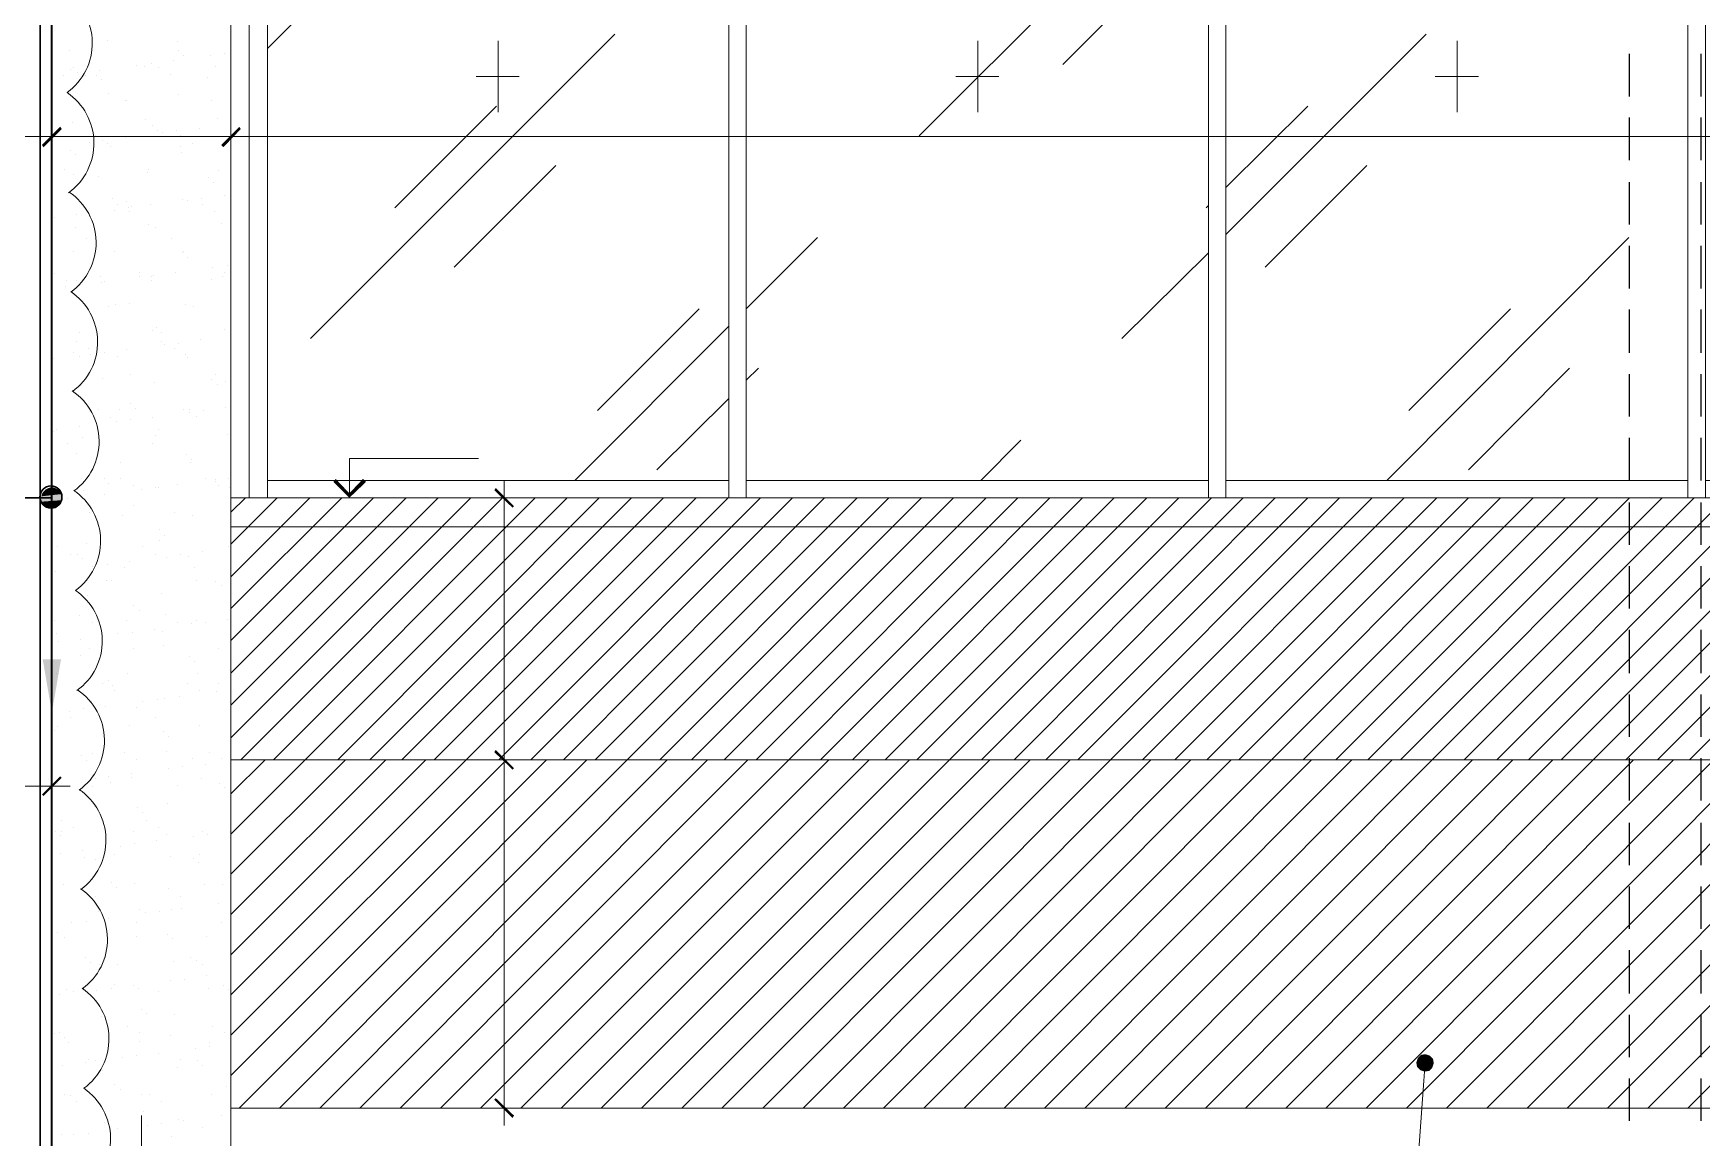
# Model space of a CAD drawing. Header units: millimetres. Extents: x -356862 to 418287, y 0 to 839748.
# Drawn here: x 389851 to 394611, y 784292 to 787442 of the extents above; entities that cross this region are included whole.
import ezdxf

# ---------------------------------------------------------------- set-up
doc = ezdxf.new("R2010")
doc.units = ezdxf.units.MM
doc.layers.add('PDF _Геометрия', color=7, linetype='Continuous', true_color=0xbababa)
doc.layers.add('PDF _Сплошная заливка', color=7, linetype='Continuous', true_color=0xf50000)

msp = doc.modelspace()

# ---------------------------------------------------------------- linework, layer by layer
at = {"layer": 'PDF _Геометрия', "color": 150, "lineweight": 30, "true_color": 0x0080ff}
msp.add_lwpolyline([(386630.6371, 786117.1975), (389904.0391, 786117.1975), (389904.0391, 790085.548), (389904.0391, 782125.0326), (389494.8639, 782127.1975), (389494.8639, 782280.9089), (389033.7299, 782280.9089), (389033.7299, 782434.6202), (388574.7608, 782434.6202), (388574.7608, 782588.3315), (388113.6268, 782588.3315), (388113.6268, 782739.8779), (387654.6577, 782739.8779), (387654.6577, 782893.5893), (387193.5237, 782893.5893), (387193.5237, 783047.3006), (386732.3897, 783047.3006), (386732.3897, 783201.012), (386630.6371, 783201.012), (386630.6371, 785370.2903), (386630.6371, 790085.548), (389904.0391, 790085.548)], dxfattribs=at)
at = {"layer": 'PDF _Геометрия', "color": 254, "lineweight": 5, "true_color": 0xdcdcdc}
for points in [[(389869.4, 782125.0326), (389869.4, 790085.548)], [(389904.0391, 782125.0326), (389904.0391, 790085.548)], [(392378.5752, 787149.8779), (393203.4206, 787974.7233)], [(390518.8845, 787398.847), (390763.5237, 787643.4862)], [(392787.7505, 787353.3831), (393077.8536, 787643.4862)], [(390642.2866, 786571.8367), (391510.4309, 787439.981)], [(393253.2144, 786868.4346), (393824.7608, 787439.981)], [(391177.0288, 787420.4965), (391177.0288, 787216.9913)], [(392545.2763, 787420.4965), (392545.2763, 787216.9913)], [(393913.5237, 787420.4965), (393913.5237, 787216.9913)], [(391114.2453, 787318.7439), (391237.6474, 787318.7439)], [(392482.4928, 787318.7439), (392605.8948, 787318.7439)], [(393850.7402, 787318.7439), (393974.1422, 787318.7439)], [(390882.5959, 786944.2078), (391172.6989, 787234.3109)], [(393253.2144, 787002.6614), (393487.0288, 787234.3109)], [(391051.4618, 786775.3419), (391341.5649, 787065.445)], [(393365.7917, 786775.3419), (393655.8948, 787065.445)], [(393196.9257, 786944.2078), (393203.4206, 786950.7027)], [(391884.967, 786656.2697), (392088.4721, 786859.7748)], [(393712.1835, 786166.9913), (394402.802, 786859.7748)], [(392956.6165, 786571.8367), (393203.4206, 786816.4759)], [(391460.6371, 786366.1666), (391750.7402, 786656.2697)], [(393774.967, 786366.1666), (394065.0701, 786656.2697)], [(391395.6886, 786166.9913), (391835.1732, 786606.4759)], [(391884.967, 786452.7645), (391919.6062, 786487.4037)], [(393945.9979, 786197.3006), (394233.9361, 786487.4037)], [(391629.5031, 786197.3006), (391835.1732, 786400.8058)], [(392553.9361, 786166.9913), (392668.6783, 786281.7336)]]:
    msp.add_lwpolyline(points, dxfattribs=at)
for points in [[(389871.5649, 790085.548), (389871.5649, 782125.0326)], [(389901.8742, 790085.548), (389901.8742, 782125.0326)]]:
    msp.add_lwpolyline(points, close=True, dxfattribs=at)
at = {"layer": 'PDF _Геометрия', "color": 252, "lineweight": 5, "true_color": 0x989898}
for points in [[(390518.8845, 790009.7748), (390518.8845, 789589.7748), (390518.8845, 788494.3109), (390518.8845, 786117.1975), (390518.8845, 786166.9913), (391835.1732, 786166.9913), (391835.1732, 786117.1975), (390518.8845, 786117.1975), (390466.9257, 786117.1975), (390466.9257, 788494.3109), (390466.9257, 789589.7748), (390466.9257, 790009.7748)], [(391884.967, 790009.7748), (391884.967, 789589.7748), (391884.967, 788494.3109), (391884.967, 786117.1975), (391884.967, 786166.9913), (393203.4206, 786166.9913), (393203.4206, 786117.1975), (391884.967, 786117.1975), (391835.1732, 786117.1975), (391835.1732, 788494.3109), (391835.1732, 789589.7748), (391835.1732, 790009.7748)]]:
    msp.add_lwpolyline(points, dxfattribs=at)
for points in [[(393253.2144, 789589.7748), (393253.2144, 788494.3109), (393253.2144, 786117.1975), (393203.4206, 786117.1975), (393203.4206, 788494.3109), (393203.4206, 789589.7748), (393203.4206, 790033.5893), (393253.2144, 790033.5893)], [(394621.4618, 789589.7748), (394621.4618, 788494.3109), (394621.4618, 786117.1975), (394621.4618, 786166.9913), (395939.9154, 786166.9913), (395939.9154, 786117.1975), (394621.4618, 786117.1975), (394571.668, 786117.1975), (394571.668, 788494.3109), (394571.668, 789589.7748), (394571.668, 790033.5893), (394621.4618, 790033.5893)], [(393253.2144, 786117.1975), (393253.2144, 786166.9913), (394571.668, 786166.9913), (394571.668, 786117.1975)]]:
    msp.add_lwpolyline(points, close=True, dxfattribs=at)
at = {"layer": 'PDF _Геометрия', "color": 7, "lineweight": 9}
for points in [[(389904.0391, 789492.3522), (389904.0391, 782127.1975)], [(390414.967, 781973.4862), (390414.967, 789492.3522)], [(390414.967, 786117.1975), (396041.668, 786117.1975)], [(390414.967, 786034.9295), (396041.668, 786034.9295)], [(390159.5031, 783480.2903), (390159.5031, 784354.9295)]]:
    msp.add_lwpolyline(points, dxfattribs=at)
at = {"layer": 'PDF _Геометрия', "color": 1, "lineweight": 20}
for points in [[(389951.7425, 786987.588, 0.520570474), (389947.4126, 787273.37, 0.520570474), (389942.6087, 787558.8515)], [(389975.5569, 785567.3245, 0.520570474), (389971.227, 785853.1087, 0.520570474), (389966.4231, 786138.5903)], [(389999.3735, 784147.0589, 0.520570474), (389995.0436, 784432.8431, 0.520570474), (389990.2397, 784718.3246)]]:
    msp.add_lwpolyline(points, format="xyb", dxfattribs=at)
at = {"layer": 'PDF _Геометрия', "color": 24, "lineweight": 18, "true_color": 0xa12502}
for points in [[(389953.833, 787394.5171), (389953.833, 787394.5171)], [(390062.0804, 787420.4965), (390062.0804, 787420.4965)], [(390261.2556, 787418.3315), (390261.2556, 787418.3315)], [(390265.5855, 787392.3522), (390265.5855, 787392.3522)], [(389966.8227, 787344.7233), (389966.8227, 787344.7233)], [(390146.5134, 787351.2181), (390146.5134, 787351.2181)], [(390168.1629, 787346.8882), (390168.1629, 787346.8882)], [(390187.6474, 787355.548), (390187.6474, 787355.548)], [(390209.2969, 787344.7233), (390209.2969, 787344.7233)], [(390250.4309, 787364.2078), (390250.4309, 787364.2078)], [(390280.7402, 787379.3625), (390280.7402, 787379.3625)], [(390356.5134, 787379.3625), (390356.5134, 787379.3625)], [(390371.668, 787349.0532), (390371.668, 787349.0532)], [(390397.6474, 787383.6924), (390397.6474, 787383.6924)], [(389936.5134, 787323.0738), (389936.5134, 787323.0738)], [(389955.9979, 787340.3934), (389955.9979, 787340.3934)], [(389977.6474, 787329.5687), (389977.6474, 787329.5687)], [(389999.2969, 787323.0738), (389999.2969, 787323.0738)], [(390031.7711, 787323.0738), (390031.7711, 787323.0738)], [(390040.4309, 787336.0635), (390040.4309, 787336.0635)], [(390044.7608, 787310.0841), (390044.7608, 787310.0841)], [(390241.7711, 787325.2388), (390241.7711, 787325.2388)], [(390347.8536, 787316.579), (390347.8536, 787316.579)], [(390066.4103, 787271.1151), (390066.4103, 787271.1151)], [(390114.0391, 787249.4656), (390114.0391, 787249.4656)], [(390118.369, 787249.4656), (390118.369, 787249.4656)], [(390265.5855, 787268.9501), (390265.5855, 787268.9501)], [(390360.8433, 787249.4656), (390360.8433, 787249.4656)], [(389962.4928, 787188.847), (389962.4928, 787188.847)], [(390172.4928, 787197.5068), (390172.4928, 787197.5068)], [(390191.9773, 787178.0223), (390191.9773, 787178.0223)], [(390204.967, 787165.0326), (390204.967, 787165.0326)], [(390220.1216, 787158.5377), (390220.1216, 787158.5377)], [(390259.0907, 787165.0326), (390259.0907, 787165.0326)], [(390324.0391, 787171.5274), (390324.0391, 787171.5274)], [(390375.9979, 787199.6718), (390375.9979, 787199.6718)], [(389955.9979, 787108.7439), (389955.9979, 787108.7439)], [(390010.1216, 787130.3934), (390010.1216, 787130.3934)], [(390029.6062, 787149.8779), (390029.6062, 787149.8779)], [(390049.0907, 787136.8882), (390049.0907, 787136.8882)], [(390062.0804, 787128.2285), (390062.0804, 787128.2285)], [(390070.7402, 787119.5687), (390070.7402, 787119.5687)], [(390114.0391, 787145.548), (390114.0391, 787145.548)], [(390272.0804, 787149.8779), (390272.0804, 787149.8779)], [(390272.0804, 787119.5687), (390272.0804, 787119.5687)], [(390304.5546, 787128.2285), (390304.5546, 787128.2285)], [(389971.1526, 787095.7542), (389971.1526, 787095.7542)], [(390274.2453, 787102.2491), (390274.2453, 787102.2491)], [(389938.6783, 787052.4553), (389938.6783, 787052.4553)], [(389966.8227, 787039.4656), (389966.8227, 787039.4656)], [(390038.266, 787032.9707), (390038.266, 787032.9707)], [(390176.8227, 787045.9604), (390176.8227, 787045.9604)], [(390181.1526, 787052.4553), (390181.1526, 787052.4553)], [(390350.0185, 787030.8058), (390350.0185, 787030.8058)], [(390365.1732, 787017.8161), (390365.1732, 787017.8161)], [(390380.3278, 787050.2903), (390380.3278, 787050.2903)], [(390077.235, 786970.1872), (390077.235, 786970.1872)], [(390116.2041, 786963.6924), (390116.2041, 786963.6924)], [(390276.4103, 786968.0223), (390276.4103, 786968.0223)], [(390291.5649, 786965.8573), (390291.5649, 786965.8573)], [(390330.534, 786972.3522), (390330.534, 786972.3522)], [(390395.4824, 786981.012), (390395.4824, 786981.012)], [(389912.6989, 786916.0635), (389912.6989, 786916.0635)], [(389975.4824, 786924.7233), (389975.4824, 786924.7233)], [(390081.5649, 786937.713), (390081.5649, 786937.713)], [(390092.3897, 786955.0326), (390092.3897, 786955.0326)], [(390122.6989, 786944.2078), (390122.6989, 786944.2078)], [(390124.8639, 786933.3831), (390124.8639, 786933.3831)], [(390131.3587, 786948.5377), (390131.3587, 786948.5377)], [(390185.4824, 786952.8676), (390185.4824, 786952.8676)], [(390334.8639, 786955.0326), (390334.8639, 786955.0326)], [(390367.3381, 786933.3831), (390367.3381, 786933.3831)], [(389971.1526, 786887.9192), (389971.1526, 786887.9192)], [(390181.1526, 786896.579), (390181.1526, 786896.579)], [(390198.4721, 786887.9192), (390198.4721, 786887.9192)], [(390386.8227, 786898.7439), (390386.8227, 786898.7439)], [(390001.4618, 786857.6099), (390001.4618, 786857.6099)], [(390243.9361, 786857.6099), (390243.9361, 786857.6099)], [(389964.6577, 786818.6408), (389964.6577, 786818.6408)], [(390081.5649, 786818.6408), (390081.5649, 786818.6408)], [(390276.4103, 786816.4759), (390276.4103, 786816.4759)], [(390280.7402, 786818.6408), (390280.7402, 786818.6408)], [(390291.5649, 786803.4862), (390291.5649, 786803.4862)], [(390363.0082, 786773.1769), (390363.0082, 786773.1769)], [(390404.1422, 786779.6718), (390404.1422, 786779.6718)], [(389912.6989, 786758.0223), (389912.6989, 786758.0223)], [(389945.1732, 786738.5377), (389945.1732, 786738.5377)], [(389975.4824, 786738.5377), (389975.4824, 786738.5377)], [(390042.5959, 786747.1975), (390042.5959, 786747.1975)], [(390046.9257, 786732.0429), (390046.9257, 786732.0429)], [(390055.5855, 786734.2078), (390055.5855, 786734.2078)], [(390153.0082, 786747.1975), (390153.0082, 786747.1975)], [(390155.1732, 786760.1872), (390155.1732, 786760.1872)], [(390187.6474, 786747.1975), (390187.6474, 786747.1975)], [(390187.6474, 786738.5377), (390187.6474, 786738.5377)], [(390194.1422, 786751.5274), (390194.1422, 786751.5274)], [(390256.9257, 786760.1872), (390256.9257, 786760.1872)], [(390358.6783, 786740.7027), (390358.6783, 786740.7027)], [(390391.1526, 786749.3625), (390391.1526, 786749.3625)], [(390397.6474, 786760.1872), (390397.6474, 786760.1872)], [(389943.0082, 786719.0532), (389943.0082, 786719.0532)], [(389984.1422, 786723.3831), (389984.1422, 786723.3831)], [(390064.2453, 786662.7645), (390064.2453, 786662.7645)], [(390085.8948, 786669.2594), (390085.8948, 786669.2594)], [(390124.8639, 786671.4243), (390124.8639, 786671.4243)], [(390285.0701, 786669.2594), (390285.0701, 786669.2594)], [(390306.7196, 786662.7645), (390306.7196, 786662.7645)], [(389981.9773, 786589.1563), (389981.9773, 786589.1563)], [(390191.9773, 786595.6511), (390191.9773, 786595.6511)], [(390202.802, 786602.146), (390202.802, 786602.146)], [(390215.7917, 786589.1563), (390215.7917, 786589.1563)], [(390395.4824, 786597.8161), (390395.4824, 786597.8161)], [(389975.4824, 786563.1769), (389975.4824, 786563.1769)], [(390007.9567, 786543.6924), (390007.9567, 786543.6924)], [(390118.369, 786539.3625), (390118.369, 786539.3625)], [(390217.9567, 786563.1769), (390217.9567, 786563.1769)], [(390224.4515, 786554.5171), (390224.4515, 786554.5171)], [(390252.5959, 786543.6924), (390252.5959, 786543.6924)], [(390265.5855, 786558.847), (390265.5855, 786558.847)], [(390328.369, 786567.5068), (390328.369, 786567.5068)], [(389908.369, 786513.3831), (389908.369, 786513.3831)], [(389966.8227, 786532.8676), (389966.8227, 786532.8676)], [(389981.9773, 786519.8779), (389981.9773, 786519.8779)], [(390014.4515, 786526.3728), (390014.4515, 786526.3728)], [(390055.5855, 786530.7027), (390055.5855, 786530.7027)], [(390090.2247, 786519.8779), (390090.2247, 786519.8779)], [(390285.0701, 786526.3728), (390285.0701, 786526.3728)], [(390291.5649, 786517.713), (390291.5649, 786517.713)], [(390049.0907, 786457.0944), (390049.0907, 786457.0944)], [(390127.0288, 786467.9192), (390127.0288, 786467.9192)], [(390196.3072, 786446.2697), (390196.3072, 786446.2697)], [(390360.8433, 786454.9295), (390360.8433, 786454.9295)], [(390369.5031, 786467.9192), (390369.5031, 786467.9192)], [(390375.9979, 786441.9398), (390375.9979, 786441.9398)], [(390399.8123, 786448.4346), (390399.8123, 786448.4346)], [(389986.3072, 786437.6099), (389986.3072, 786437.6099)], [(390038.266, 786368.3315), (390038.266, 786368.3315)], [(390070.7402, 786346.6821), (390070.7402, 786346.6821)], [(390096.7196, 786368.3315), (390096.7196, 786368.3315)], [(390127.0288, 786385.6511), (390127.0288, 786385.6511)], [(390142.1835, 786372.6614), (390142.1835, 786372.6614)], [(390191.9773, 786346.6821), (390191.9773, 786346.6821)], [(390280.7402, 786368.3315), (390280.7402, 786368.3315)], [(390295.8948, 786368.3315), (390295.8948, 786368.3315)], [(390295.8948, 786361.8367), (390295.8948, 786361.8367)], [(390315.3794, 786348.847), (390315.3794, 786348.847)], [(390337.0288, 786366.1666), (390337.0288, 786366.1666)], [(390399.8123, 786374.8264), (390399.8123, 786374.8264)], [(389908.369, 786305.548), (389908.369, 786305.548)], [(389917.0288, 786312.0429), (389917.0288, 786312.0429)], [(389981.9773, 786320.7027), (389981.9773, 786320.7027)], [(390088.0598, 786333.6924), (390088.0598, 786333.6924)], [(390127.0288, 786340.1872), (390127.0288, 786340.1872)], [(390209.2969, 786312.0429), (390209.2969, 786312.0429)], [(390406.3072, 786299.0532), (390406.3072, 786299.0532)], [(389947.3381, 786270.9089), (389947.3381, 786270.9089)], [(389990.6371, 786288.2285), (389990.6371, 786288.2285)], [(390189.8123, 786273.0738), (390189.8123, 786273.0738)], [(390200.6371, 786294.7233), (390200.6371, 786294.7233)], [(389975.4824, 786242.7645), (389975.4824, 786242.7645)], [(390101.0495, 786218.9501), (390101.0495, 786218.9501)], [(390287.235, 786240.5996), (390287.235, 786240.5996)], [(390300.2247, 786216.7852), (390300.2247, 786216.7852)], [(390302.3897, 786227.6099), (390302.3897, 786227.6099)], [(390053.4206, 786171.3212), (390053.4206, 786171.3212)], [(390066.4103, 786158.3315), (390066.4103, 786158.3315)], [(390101.0495, 786173.4862), (390101.0495, 786173.4862)], [(390263.4206, 786156.1666), (390263.4206, 786156.1666)], [(390343.5237, 786173.4862), (390343.5237, 786173.4862)], [(390369.5031, 786169.1563), (390369.5031, 786169.1563)], [(390369.5031, 786164.8264), (390369.5031, 786164.8264)], [(390408.4721, 786173.4862), (390408.4721, 786173.4862)], [(389949.5031, 786115.0326), (389949.5031, 786115.0326)], [(389990.6371, 786119.3625), (389990.6371, 786119.3625)], [(389994.967, 786138.847), (389994.967, 786138.847)], [(390053.4206, 786128.0223), (390053.4206, 786128.0223)], [(390135.6886, 786151.8367), (390135.6886, 786151.8367)], [(390159.5031, 786141.012), (390159.5031, 786141.012)], [(390198.4721, 786147.5068), (390198.4721, 786147.5068)], [(390207.1319, 786145.3419), (390207.1319, 786145.3419)], [(390378.1629, 786151.8367), (390378.1629, 786151.8367)], [(390410.6371, 786147.5068), (390410.6371, 786147.5068)], [(390010.1216, 786076.0635), (390010.1216, 786076.0635)], [(390105.3794, 786067.4037), (390105.3794, 786067.4037)], [(390135.6886, 786095.548), (390135.6886, 786095.548)], [(390252.5959, 786076.0635), (390252.5959, 786076.0635)], [(390304.5546, 786067.4037), (390304.5546, 786067.4037)], [(390211.4618, 786026.2697), (390211.4618, 786026.2697)], [(390226.6165, 786011.1151), (390226.6165, 786011.1151)], [(389921.3587, 785978.6408), (389921.3587, 785978.6408)], [(390001.4618, 785987.3006), (390001.4618, 785987.3006)], [(390163.833, 785978.6408), (390163.833, 785978.6408)], [(390211.4618, 785995.9604), (390211.4618, 785995.9604)], [(390334.8639, 785963.4862), (390334.8639, 785963.4862)], [(390408.4721, 785978.6408), (390408.4721, 785978.6408)], [(390414.967, 785998.1254), (390414.967, 785998.1254)], [(389906.2041, 785915.8573), (389906.2041, 785915.8573)], [(389955.9979, 785956.9913), (389955.9979, 785956.9913)], [(389977.6474, 785956.9913), (389977.6474, 785956.9913)], [(389992.802, 785944.0017), (389992.802, 785944.0017)], [(390020.9464, 785922.3522), (390020.9464, 785922.3522)], [(390062.0804, 785926.6821), (390062.0804, 785926.6821)], [(390111.8742, 785918.0223), (390111.8742, 785918.0223)], [(390124.8639, 785935.3419), (390124.8639, 785935.3419)], [(390198.4721, 785956.9913), (390198.4721, 785956.9913)], [(390230.9464, 785948.3315), (390230.9464, 785948.3315)], [(390272.0804, 785954.8264), (390272.0804, 785954.8264)], [(390293.7299, 785950.4965), (390293.7299, 785950.4965)], [(390311.0495, 785918.0223), (390311.0495, 785918.0223)], [(389914.8639, 785907.1975), (389914.8639, 785907.1975)], [(390059.9154, 785881.2181), (390059.9154, 785881.2181)], [(390072.9051, 785881.2181), (390072.9051, 785881.2181)], [(390315.3794, 785881.2181), (390315.3794, 785881.2181)], [(390371.668, 785879.0532), (390371.668, 785879.0532)], [(390005.7917, 785837.9192), (390005.7917, 785837.9192)], [(390215.7917, 785844.414), (390215.7917, 785844.414)], [(390386.8227, 785866.0635), (390386.8227, 785866.0635)], [(389984.1422, 785781.6305), (389984.1422, 785781.6305)], [(390137.8536, 785809.7748), (390137.8536, 785809.7748)], [(390153.0082, 785796.7852), (390153.0082, 785796.7852)], [(390228.7814, 785783.7955), (390228.7814, 785783.7955)], [(389912.6989, 785766.4759), (389912.6989, 785766.4759)], [(389917.0288, 785729.6718), (389917.0288, 785729.6718)], [(390018.7814, 785762.146), (390018.7814, 785762.146)], [(390092.3897, 785729.6718), (390092.3897, 785729.6718)], [(390116.2041, 785768.6408), (390116.2041, 785768.6408)], [(390133.5237, 785734.0017), (390133.5237, 785734.0017)], [(390196.3072, 785742.6614), (390196.3072, 785742.6614)], [(390220.1216, 785736.1666), (390220.1216, 785736.1666)], [(390261.2556, 785762.146), (390261.2556, 785762.146)], [(390302.3897, 785757.8161), (390302.3897, 785757.8161)], [(390315.3794, 785766.4759), (390315.3794, 785766.4759)], [(390343.5237, 785762.146), (390343.5237, 785762.146)], [(390406.3072, 785770.8058), (390406.3072, 785770.8058)], [(389923.5237, 785708.0223), (389923.5237, 785708.0223)], [(389986.3072, 785714.5171), (389986.3072, 785714.5171)], [(390010.1216, 785686.3728), (390010.1216, 785686.3728)], [(390135.6886, 785686.3728), (390135.6886, 785686.3728)], [(390222.2866, 785695.0326), (390222.2866, 785695.0326)], [(390378.1629, 785686.3728), (390378.1629, 785686.3728)], [(389986.3072, 785666.8882), (389986.3072, 785666.8882)], [(390298.0598, 785664.7233), (390298.0598, 785664.7233)], [(390311.0495, 785651.7336), (390311.0495, 785651.7336)], [(389917.0288, 785614.9295), (389917.0288, 785614.9295)], [(390049.0907, 785586.7852), (390049.0907, 785586.7852)], [(390064.2453, 785595.445), (390064.2453, 785595.445)], [(390077.235, 785582.4553), (390077.235, 785582.4553)], [(390120.534, 785617.0944), (390120.534, 785617.0944)], [(390291.5649, 785586.7852), (390291.5649, 785586.7852)], [(390319.7093, 785617.0944), (390319.7093, 785617.0944)], [(390380.3278, 785588.9501), (390380.3278, 785588.9501)], [(390016.6165, 785536.9913), (390016.6165, 785536.9913)], [(390081.5649, 785567.3006), (390081.5649, 785567.3006)], [(390163.833, 785536.9913), (390163.833, 785536.9913)], [(390204.967, 785541.3212), (390204.967, 785541.3212)], [(390226.6165, 785545.6511), (390226.6165, 785545.6511)], [(390267.7505, 785549.981), (390267.7505, 785549.981)], [(390324.0391, 785567.3006), (390324.0391, 785567.3006)], [(390373.833, 785565.1357), (390373.833, 785565.1357)], [(390414.967, 785569.4656), (390414.967, 785569.4656)], [(389953.833, 785508.847), (389953.833, 785508.847)], [(389955.9979, 785489.3625), (389955.9979, 785489.3625)], [(389994.967, 785515.3419), (389994.967, 785515.3419)], [(390057.7505, 785521.8367), (390057.7505, 785521.8367)], [(390146.5134, 785519.6718), (390146.5134, 785519.6718)], [(390198.4721, 785491.5274), (390198.4721, 785491.5274)], [(389910.534, 785452.5584), (389910.534, 785452.5584)], [(389921.3587, 785465.548), (389921.3587, 785465.548)], [(390124.8639, 785467.713), (390124.8639, 785467.713)], [(390222.2866, 785450.3934), (390222.2866, 785450.3934)], [(390324.0391, 785467.713), (390324.0391, 785467.713)], [(390111.8742, 785391.9398), (390111.8742, 785391.9398)], [(390230.9464, 785394.1047), (390230.9464, 785394.1047)], [(390237.4412, 785435.2388), (390237.4412, 785435.2388)], [(390354.3484, 785391.9398), (390354.3484, 785391.9398)], [(389988.4721, 785381.1151), (389988.4721, 785381.1151)], [(390003.6268, 785368.1254), (390003.6268, 785368.1254)], [(390020.9464, 785387.6099), (390020.9464, 785387.6099)], [(390144.3484, 785370.2903), (390144.3484, 785370.2903)], [(390237.4412, 785344.3109), (390237.4412, 785344.3109)], [(390276.4103, 785350.8058), (390276.4103, 785350.8058)], [(390304.5546, 785374.6202), (390304.5546, 785374.6202)], [(390341.3587, 785357.3006), (390341.3587, 785357.3006)], [(390386.8227, 785372.4553), (390386.8227, 785372.4553)], [(389921.3587, 785303.1769), (389921.3587, 785303.1769)], [(389925.6886, 785314.0017), (389925.6886, 785314.0017)], [(390027.4412, 785316.1666), (390027.4412, 785316.1666)], [(390066.4103, 785322.6614), (390066.4103, 785322.6614)], [(390070.7402, 785305.3419), (390070.7402, 785305.3419)], [(390131.3587, 785331.3212), (390131.3587, 785331.3212)], [(390131.3587, 785318.3315), (390131.3587, 785318.3315)], [(390261.2556, 785296.6821), (390261.2556, 785296.6821)], [(390330.534, 785316.1666), (390330.534, 785316.1666)], [(390382.4928, 785303.1769), (390382.4928, 785303.1769)], [(390018.7814, 785294.5171), (390018.7814, 785294.5171)], [(390397.6474, 785290.1872), (390397.6474, 785290.1872)], [(390025.2763, 785236.0635), (390025.2763, 785236.0635)], [(390148.6783, 785233.8986), (390148.6783, 785233.8986)], [(390163.833, 785220.9089), (390163.833, 785220.9089)], [(390235.2763, 785244.7233), (390235.2763, 785244.7233)], [(389914.8639, 785166.7852), (389914.8639, 785166.7852)], [(389927.8536, 785153.7955), (389927.8536, 785153.7955)], [(389932.1835, 785197.0944), (389932.1835, 785197.0944)], [(389932.1835, 785164.6202), (389932.1835, 785164.6202)], [(389964.6577, 785175.445), (389964.6577, 785175.445)], [(390135.6886, 785166.7852), (390135.6886, 785166.7852)], [(390174.6577, 785197.0944), (390174.6577, 785197.0944)], [(390207.1319, 785175.445), (390207.1319, 785175.445)], [(390230.9464, 785158.1254), (390230.9464, 785158.1254)], [(390334.8639, 785166.7852), (390334.8639, 785166.7852)], [(390347.8536, 785158.1254), (390347.8536, 785158.1254)], [(390412.802, 785166.7852), (390412.802, 785166.7852)], [(389992.802, 785110.4965), (389992.802, 785110.4965)], [(390098.8845, 785123.4862), (390098.8845, 785123.4862)], [(390140.0185, 785129.981), (390140.0185, 785129.981)], [(390202.802, 785138.6408), (390202.802, 785138.6408)], [(390308.8845, 785151.6305), (390308.8845, 785151.6305)], [(389930.0185, 785101.8367), (389930.0185, 785101.8367)], [(389997.1319, 785091.012), (389997.1319, 785091.012)], [(390029.6062, 785086.6821), (390029.6062, 785086.6821)], [(390081.5649, 785099.6718), (390081.5649, 785099.6718)], [(390241.7711, 785093.1769), (390241.7711, 785093.1769)], [(390308.8845, 785088.847), (390308.8845, 785088.847)], [(390321.8742, 785075.8573), (390321.8742, 785075.8573)], [(390324.0391, 785099.6718), (390324.0391, 785099.6718)], [(389936.5134, 785015.2388), (389936.5134, 785015.2388)], [(390075.0701, 785019.5687), (390075.0701, 785019.5687)], [(390140.0185, 785017.4037), (390140.0185, 785017.4037)], [(390339.1938, 785015.2388), (390339.1938, 785015.2388)], [(390391.1526, 785013.0738), (390391.1526, 785013.0738)], [(389994.967, 785000.0841), (389994.967, 785000.0841)], [(390027.4412, 784980.5996), (390027.4412, 784980.5996)], [(390088.0598, 785006.579), (390088.0598, 785006.579)], [(390237.4412, 785002.2491), (390237.4412, 785002.2491)], [(390269.9154, 784980.5996), (390269.9154, 784980.5996)], [(390036.101, 784937.3006), (390036.101, 784937.3006)], [(390064.2453, 784917.8161), (390064.2453, 784917.8161)], [(390155.1732, 784943.7955), (390155.1732, 784943.7955)], [(390170.3278, 784932.9707), (390170.3278, 784932.9707)], [(390211.4618, 784937.3006), (390211.4618, 784937.3006)], [(390246.101, 784943.7955), (390246.101, 784943.7955)], [(390274.2453, 784945.9604), (390274.2453, 784945.9604)], [(390380.3278, 784958.9501), (390380.3278, 784958.9501)], [(389921.3587, 784876.6821), (389921.3587, 784876.6821)], [(389960.3278, 784904.8264), (389960.3278, 784904.8264)], [(390001.4618, 784909.1563), (390001.4618, 784909.1563)], [(390144.3484, 784904.8264), (390144.3484, 784904.8264)], [(390233.1113, 784872.3522), (390233.1113, 784872.3522)], [(390388.9876, 784904.8264), (390388.9876, 784904.8264)], [(389940.8433, 784863.6924), (389940.8433, 784863.6924)], [(390144.3484, 784865.8573), (390144.3484, 784865.8573)], [(390248.266, 784859.3625), (390248.266, 784859.3625)], [(390345.6886, 784865.8573), (390345.6886, 784865.8573)], [(389999.2969, 784805.2388), (389999.2969, 784805.2388)], [(390014.4515, 784792.2491), (390014.4515, 784792.2491)], [(390040.4309, 784785.7542), (390040.4309, 784785.7542)], [(390057.7505, 784805.2388), (390057.7505, 784805.2388)], [(390090.2247, 784785.7542), (390090.2247, 784785.7542)], [(390250.4309, 784794.414), (390250.4309, 784794.414)], [(390300.2247, 784807.4037), (390300.2247, 784807.4037)], [(390315.3794, 784798.7439), (390315.3794, 784798.7439)], [(390332.6989, 784785.7542), (390332.6989, 784785.7542)], [(390081.5649, 784729.4656), (390081.5649, 784729.4656)], [(390241.7711, 784740.2903), (390241.7711, 784740.2903)], [(390282.9051, 784744.6202), (390282.9051, 784744.6202)], [(390345.6886, 784753.28), (390345.6886, 784753.28)], [(390393.3175, 784727.3006), (390393.3175, 784727.3006)], [(389925.6886, 784699.1563), (389925.6886, 784699.1563)], [(389945.1732, 784714.3109), (389945.1732, 784714.3109)], [(389964.6577, 784709.981), (389964.6577, 784709.981)], [(390031.7711, 784712.146), (390031.7711, 784712.146)], [(390072.9051, 784716.4759), (390072.9051, 784716.4759)], [(390135.6886, 784725.1357), (390135.6886, 784725.1357)], [(390150.8433, 784716.4759), (390150.8433, 784716.4759)], [(390209.2969, 784709.981), (390209.2969, 784709.981)], [(390350.0185, 784716.4759), (390350.0185, 784716.4759)], [(390408.4721, 784714.3109), (390408.4721, 784714.3109)], [(390044.7608, 784636.3728), (390044.7608, 784636.3728)], [(390159.5031, 784658.0223), (390159.5031, 784658.0223)], [(390174.6577, 784645.0326), (390174.6577, 784645.0326)], [(390254.7608, 784642.8676), (390254.7608, 784642.8676)], [(389910.534, 784588.7439), (389910.534, 784588.7439)], [(389925.6886, 784590.9089), (389925.6886, 784590.9089)], [(390120.534, 784610.3934), (390120.534, 784610.3934)], [(390153.0082, 784590.9089), (390153.0082, 784590.9089)], [(390363.0082, 784610.3934), (390363.0082, 784610.3934)], [(390395.4824, 784590.9089), (390395.4824, 784590.9089)], [(389938.6783, 784577.9192), (389938.6783, 784577.9192)], [(389951.668, 784564.9295), (389951.668, 784564.9295)], [(390155.1732, 784567.0944), (390155.1732, 784567.0944)], [(390241.7711, 784582.2491), (390241.7711, 784582.2491)], [(390313.2144, 784547.6099), (390313.2144, 784547.6099)], [(390354.3484, 784564.9295), (390354.3484, 784564.9295)], [(390354.3484, 784551.9398), (390354.3484, 784551.9398)], [(389934.3484, 784497.8161), (389934.3484, 784497.8161)], [(389999.2969, 784506.4759), (389999.2969, 784506.4759)], [(390007.9567, 784515.1357), (390007.9567, 784515.1357)], [(390027.4412, 784512.9707), (390027.4412, 784512.9707)], [(390105.3794, 784519.4656), (390105.3794, 784519.4656)], [(390144.3484, 784525.9604), (390144.3484, 784525.9604)], [(390209.2969, 784532.4553), (390209.2969, 784532.4553)], [(390261.2556, 784493.4862), (390261.2556, 784493.4862)], [(390272.0804, 784515.1357), (390272.0804, 784515.1357)], [(390319.7093, 784512.9707), (390319.7093, 784512.9707)], [(390332.6989, 784497.8161), (390332.6989, 784497.8161)], [(390049.0907, 784484.8264), (390049.0907, 784484.8264)], [(390083.7299, 784443.6924), (390083.7299, 784443.6924)], [(389940.8433, 784415.548), (389940.8433, 784415.548)], [(389955.9979, 784413.3831), (389955.9979, 784413.3831)], [(389973.3175, 784393.8986), (389973.3175, 784393.8986)], [(390098.8845, 784430.7027), (390098.8845, 784430.7027)], [(390159.5031, 784415.548), (390159.5031, 784415.548)], [(390183.3175, 784415.548), (390183.3175, 784415.548)], [(390215.7917, 784393.8986), (390215.7917, 784393.8986)], [(390358.6783, 784415.548), (390358.6783, 784415.548)], [(390401.9773, 784437.1975), (390401.9773, 784437.1975)], [(390165.9979, 784367.9192), (390165.9979, 784367.9192)], [(390386.8227, 784354.9295), (390386.8227, 784354.9295)], [(389932.1835, 784300.8058), (389932.1835, 784300.8058)], [(389966.8227, 784300.8058), (389966.8227, 784300.8058)], [(390007.9567, 784305.1357), (390007.9567, 784305.1357)], [(390055.5855, 784335.445), (390055.5855, 784335.445)], [(390070.7402, 784313.7955), (390070.7402, 784313.7955)], [(390092.3897, 784318.1254), (390092.3897, 784318.1254)], [(390176.8227, 784326.7852), (390176.8227, 784326.7852)], [(390215.7917, 784333.28), (390215.7917, 784333.28)], [(390265.5855, 784344.1047), (390265.5855, 784344.1047)], [(390280.7402, 784341.9398), (390280.7402, 784341.9398)], [(390334.8639, 784320.2903), (390334.8639, 784320.2903)], [(390243.9361, 784296.4759), (390243.9361, 784296.4759)]]:
    msp.add_lwpolyline(points, dxfattribs=at)
at = {"layer": 'PDF _Геометрия', "color": 7, "lineweight": 25}
for points in [[(394404.967, 787262.4553), (394404.967, 787383.6924)], [(394608.4721, 787383.6924), (394608.4721, 787262.4553)], [(394404.967, 787080.5996), (394404.967, 787201.8367)], [(394608.4721, 787201.8367), (394608.4721, 787080.5996)], [(394404.967, 786896.579), (394404.967, 787017.8161)], [(394608.4721, 787017.8161), (394608.4721, 786896.579)], [(394404.967, 786714.7233), (394404.967, 786835.9604)], [(394608.4721, 786835.9604), (394608.4721, 786714.7233)], [(394404.967, 786530.7027), (394404.967, 786654.1047)], [(394608.4721, 786654.1047), (394608.4721, 786530.7027)], [(394404.967, 786348.847), (394404.967, 786470.0841)], [(394608.4721, 786470.0841), (394608.4721, 786348.847)], [(394404.967, 786166.9913), (394404.967, 786288.2285)], [(394608.4721, 786288.2285), (394608.4721, 786166.9913)], [(394404.967, 785982.9707), (394404.967, 786104.2078)], [(394608.4721, 786104.2078), (394608.4721, 785982.9707)], [(394404.967, 785801.1151), (394404.967, 785922.3522)], [(394608.4721, 785922.3522), (394608.4721, 785801.1151)], [(394404.967, 785617.0944), (394404.967, 785740.4965)], [(394608.4721, 785740.4965), (394608.4721, 785617.0944)], [(394404.967, 785435.2388), (394404.967, 785556.4759)], [(394608.4721, 785556.4759), (394608.4721, 785435.2388)], [(394404.967, 785253.3831), (394404.967, 785374.6202)], [(394608.4721, 785374.6202), (394608.4721, 785253.3831)], [(394404.967, 785069.3625), (394404.967, 785190.5996)], [(394608.4721, 785190.5996), (394608.4721, 785069.3625)], [(394404.967, 784887.5068), (394404.967, 785008.7439)], [(394608.4721, 785008.7439), (394608.4721, 784887.5068)], [(394404.967, 784703.4862), (394404.967, 784826.8882)], [(394608.4721, 784826.8882), (394608.4721, 784703.4862)], [(394404.967, 784521.6305), (394404.967, 784642.8676)], [(394608.4721, 784642.8676), (394608.4721, 784521.6305)], [(394404.967, 784339.7748), (394404.967, 784461.012)], [(394608.4721, 784461.012), (394608.4721, 784339.7748)]]:
    msp.add_lwpolyline(points, dxfattribs=at)
at = {"layer": 'PDF _Геометрия', "color": 7, "lineweight": 18}
for points in [[(389904.0391, 787197.5068), (389904.0391, 786831.6305)], [(390414.967, 787197.5068), (390414.967, 786831.6305)], [(391246.3072, 785370.2903), (390620.6371, 785370.2903)]]:
    msp.add_lwpolyline(points, close=True, dxfattribs=at)
for points in [[(386580.8433, 787147.713), (389955.9979, 787147.713)], [(389852.0804, 787147.713), (390466.9257, 787147.713)], [(390365.1732, 787147.713), (396091.4618, 787147.713)], [(391194.3484, 785318.3315), (391194.3484, 786166.9913)], [(390620.6371, 786117.1975), (391246.3072, 786117.1975)], [(389904.0391, 786065.2388), (389904.0391, 785242.5584)], [(391194.3484, 784326.7852), (391194.3484, 785420.0841)], [(389955.9979, 785294.5171), (389295.6886, 785294.5171)], [(390620.6371, 784376.579), (391246.3072, 784376.579)]]:
    msp.add_lwpolyline(points, dxfattribs=at)
at = {"layer": 'PDF _Геометрия', "color": 112, "lineweight": 5, "true_color": 0x00b85c}
for points in [[(390752.6989, 786117.1975), (390752.6989, 786229.7748), (391120.7402, 786229.7748)], [(390657.4412, 786117.1975), (390808.9876, 786117.1975)]]:
    msp.add_lwpolyline(points, dxfattribs=at)
at = {"layer": 'PDF _Геометрия', "color": 171, "lineweight": 20, "true_color": 0x7f7fff}
for points in [[(390414.967, 786076.0635), (390456.101, 786117.1975)], [(390414.967, 785985.1357), (390547.0288, 786117.1975)], [(390414.967, 785892.0429), (390640.1216, 786117.1975)], [(390414.967, 785801.1151), (390731.0495, 786117.1975)], [(390414.967, 785710.1872), (390821.9773, 786117.1975)], [(390414.967, 785617.0944), (390915.0701, 786117.1975)], [(390414.967, 785526.1666), (391005.9979, 786117.1975)], [(390414.967, 785433.0738), (391099.0907, 786117.1975)], [(390443.1113, 785370.2903), (391190.0185, 786117.1975)], [(390536.2041, 785370.2903), (391283.1113, 786117.1975)], [(390627.1319, 785370.2903), (391374.0391, 786117.1975)], [(390720.2247, 785370.2903), (391464.967, 786117.1975)], [(390811.1526, 785370.2903), (391558.0598, 786117.1975)], [(390902.0804, 785370.2903), (391648.9876, 786117.1975)], [(390995.1732, 785370.2903), (391742.0804, 786117.1975)], [(391086.101, 785370.2903), (391833.0082, 786117.1975)], [(391179.1938, 785370.2903), (391926.101, 786117.1975)], [(391270.1216, 785370.2903), (392017.0288, 786117.1975)], [(391363.2144, 785370.2903), (392107.9567, 786117.1975)], [(391454.1422, 785370.2903), (392201.0495, 786117.1975)], [(391545.0701, 785370.2903), (392291.9773, 786117.1975)], [(391638.1629, 785370.2903), (392385.0701, 786117.1975)], [(391729.0907, 785370.2903), (392475.9979, 786117.1975)], [(391822.1835, 785370.2903), (392569.0907, 786117.1975)], [(391913.1113, 785370.2903), (392660.0185, 786117.1975)], [(392006.2041, 785370.2903), (392750.9464, 786117.1975)], [(392097.1319, 785370.2903), (392844.0391, 786117.1975)], [(392188.0598, 785370.2903), (392934.967, 786117.1975)], [(392281.1526, 785370.2903), (393028.0598, 786117.1975)], [(392372.0804, 785370.2903), (393118.9876, 786117.1975)], [(392465.1732, 785370.2903), (393212.0804, 786117.1975)], [(392556.101, 785370.2903), (393303.0082, 786117.1975)], [(392649.1938, 785370.2903), (393393.9361, 786117.1975)], [(392740.1216, 785370.2903), (393487.0288, 786117.1975)], [(392831.0495, 785370.2903), (393577.9567, 786117.1975)], [(392924.1422, 785370.2903), (393671.0495, 786117.1975)], [(393015.0701, 785370.2903), (393761.9773, 786117.1975)], [(393108.1629, 785370.2903), (393855.0701, 786117.1975)], [(393199.0907, 785370.2903), (393945.9979, 786117.1975)], [(393290.0185, 785370.2903), (394036.9257, 786117.1975)], [(393383.1113, 785370.2903), (394130.0185, 786117.1975)], [(393474.0391, 785370.2903), (394220.9464, 786117.1975)], [(393567.1319, 785370.2903), (394314.0391, 786117.1975)], [(393658.0598, 785370.2903), (394404.967, 786117.1975)], [(393751.1526, 785370.2903), (394498.0598, 786117.1975)], [(393842.0804, 785370.2903), (394588.9876, 786117.1975)], [(393933.0082, 785370.2903), (394679.9154, 786117.1975)], [(394026.101, 785370.2903), (394773.0082, 786117.1975)], [(394117.0288, 785370.2903), (394863.9361, 786117.1975)], [(394210.1216, 785370.2903), (394957.0288, 786117.1975)], [(394301.0495, 785370.2903), (395047.9567, 786117.1975)], [(394394.1422, 785370.2903), (395141.0495, 786117.1975)], [(394485.0701, 785370.2903), (395231.9773, 786117.1975)], [(394575.9979, 785370.2903), (395322.9051, 786117.1975)]]:
    msp.add_lwpolyline(points, dxfattribs=at)
msp.add_lwpolyline([(390414.967, 786117.1975), (396041.668, 786117.1975), (396041.668, 785370.2903), (390414.967, 785370.2903)], close=True, dxfattribs=at)
at = {"layer": 'PDF _Геометрия', "color": 7, "lineweight": 5}
for points in [[(390414.967, 785370.2903), (396041.668, 785370.2903)], [(390414.967, 784376.579), (396041.668, 784376.579)]]:
    msp.add_lwpolyline(points, dxfattribs=at)
at = {"layer": 'PDF _Геометрия', "color": 53, "lineweight": 18, "true_color": 0xdace77}
for points in [[(390414.967, 785272.8676), (390512.3897, 785370.2903)], [(390414.967, 785158.1254), (390627.1319, 785370.2903)], [(390414.967, 785043.3831), (390741.8742, 785370.2903)], [(390414.967, 784928.6408), (390856.6165, 785370.2903)], [(390414.967, 784813.8986), (390971.3587, 785370.2903)], [(390414.967, 784699.1563), (391086.101, 785370.2903)], [(390414.967, 784584.414), (391200.8433, 785370.2903)], [(390414.967, 784469.6718), (391315.5855, 785370.2903)], [(390438.7814, 784376.579), (391430.3278, 785370.2903)], [(390553.5237, 784376.579), (391545.0701, 785370.2903)], [(390668.266, 784376.579), (391659.8123, 785370.2903)], [(390783.0082, 784376.579), (391774.5546, 785370.2903)], [(390897.7505, 784376.579), (391889.2969, 785370.2903)], [(391012.4928, 784376.579), (392006.2041, 785370.2903)], [(391127.235, 784376.579), (392120.9464, 785370.2903)], [(391241.9773, 784376.579), (392235.6886, 785370.2903)], [(391356.7196, 784376.579), (392350.4309, 785370.2903)], [(391471.4618, 784376.579), (392465.1732, 785370.2903)], [(391586.2041, 784376.579), (392579.9154, 785370.2903)], [(391700.9464, 784376.579), (392694.6577, 785370.2903)], [(391815.6886, 784376.579), (392809.4, 785370.2903)], [(391932.5959, 784376.579), (392924.1422, 785370.2903)], [(392047.3381, 784376.579), (393038.8845, 785370.2903)], [(392162.0804, 784376.579), (393153.6268, 785370.2903)], [(392276.8227, 784376.579), (393268.369, 785370.2903)], [(392391.5649, 784376.579), (393383.1113, 785370.2903)], [(392506.3072, 784376.579), (393497.8536, 785370.2903)], [(392621.0495, 784376.579), (393612.5959, 785370.2903)], [(392735.7917, 784376.579), (393727.3381, 785370.2903)], [(392850.534, 784376.579), (393842.0804, 785370.2903)], [(392965.2763, 784376.579), (393956.8227, 785370.2903)], [(393080.0185, 784376.579), (394071.5649, 785370.2903)], [(393194.7608, 784376.579), (394186.3072, 785370.2903)], [(393309.5031, 784376.579), (394301.0495, 785370.2903)], [(393424.2453, 784376.579), (394415.7917, 785370.2903)], [(393538.9876, 784376.579), (394530.534, 785370.2903)], [(393653.7299, 784376.579), (394645.2763, 785370.2903)], [(393768.4721, 784376.579), (394760.0185, 785370.2903)], [(393883.2144, 784376.579), (394874.7608, 785370.2903)], [(393997.9567, 784376.579), (394989.5031, 785370.2903)], [(394112.6989, 784376.579), (395104.2453, 785370.2903)], [(394227.4412, 784376.579), (395218.9876, 785370.2903)], [(394342.1835, 784376.579), (395335.8948, 785370.2903)], [(394456.9257, 784376.579), (395450.6371, 785370.2903)], [(394571.668, 784376.579), (395565.3794, 785370.2903)]]:
    msp.add_lwpolyline(points, dxfattribs=at)
msp.add_lwpolyline([(390414.967, 784376.579), (396041.668, 784376.579), (396041.668, 785370.2903), (390414.967, 785370.2903)], close=True, dxfattribs=at)
at = {"layer": 'PDF _Геометрия', "color": 251, "lineweight": 20, "true_color": 0x545454}
msp.add_lwpolyline([(393820.4309, 784480.4965), (393818.266, 784454.5171), (393580.1216, 781178.9501), (393478.369, 781178.9501), (390659.6062, 781178.9501)], dxfattribs=at)
at = {"layer": 'PDF _Геометрия', "color": 1, "lineweight": 30, "true_color": 0xfa0000}
msp.add_circle((389901.3544, 786119.7391), 31.3917, dxfattribs=at)
at = {"layer": 'PDF _Геометрия', "color": 1, "lineweight": 20}
for centre in [(389855.8884, 786845.0276), (389860.2182, 786561.4062), (389864.5481, 786277.7869), (389879.705, 785424.762), (389884.0349, 785141.1427), (389888.3648, 784857.5235)]:
    msp.add_arc(centre, 174.2783, 305.9637378, 55.9643551, dxfattribs=at)
at = {"layer": 'PDF _Сплошная заливка', "color": 7, "transparency": 33554559}
for points in [[(389875.8948, 787123.8986), (389880.2247, 787117.4037), (389927.8536, 787175.8573)], [(389927.8536, 787175.8573), (389880.2247, 787117.4037), (389875.8948, 787123.8986)], [(389880.2247, 787117.4037), (389927.8536, 787175.8573), (389932.1835, 787169.3625)], [(389932.1835, 787169.3625), (389927.8536, 787175.8573), (389880.2247, 787117.4037)], [(390386.8227, 787123.8986), (390393.3175, 787117.4037), (390438.7814, 787175.8573)], [(390438.7814, 787175.8573), (390393.3175, 787117.4037), (390386.8227, 787123.8986)], [(390393.3175, 787117.4037), (390438.7814, 787175.8573), (390443.1113, 787169.3625)], [(390443.1113, 787169.3625), (390438.7814, 787175.8573), (390393.3175, 787117.4037)], [(391222.4928, 786093.3831), (391166.2041, 786138.847), (391170.534, 786145.3419)], [(391218.1629, 786089.0532), (391222.4928, 786093.3831), (391166.2041, 786138.847)], [(391222.4928, 785346.4759), (391166.2041, 785391.9398), (391170.534, 785398.4346)], [(391170.534, 785398.4346), (391166.2041, 785391.9398), (391222.4928, 785346.4759)], [(391218.1629, 785342.146), (391222.4928, 785346.4759), (391166.2041, 785391.9398)], [(391166.2041, 785391.9398), (391222.4928, 785346.4759), (391218.1629, 785342.146)], [(389875.8948, 785270.7027), (389880.2247, 785266.3728), (389927.8536, 785322.6614)], [(389880.2247, 785266.3728), (389927.8536, 785322.6614), (389932.1835, 785318.3315)], [(391170.534, 784404.7233), (391166.2041, 784400.3934), (391222.4928, 784354.9295)], [(391166.2041, 784400.3934), (391222.4928, 784354.9295), (391218.1629, 784348.4346)]]:
    msp.add_solid(points, dxfattribs=at)
at = {"layer": 'PDF _Сплошная заливка', "color": 112, "true_color": 0x00b85c, "transparency": 33554559}
for points in [[(390752.6989, 786130.1872), (390707.235, 786162.6614), (390713.7299, 786171.3212)], [(390752.6989, 786117.1975), (390752.6989, 786130.1872), (390707.235, 786162.6614)], [(390800.3278, 786162.6614), (390791.668, 786171.3212), (390752.6989, 786117.1975)], [(390791.668, 786171.3212), (390752.6989, 786117.1975), (390752.6989, 786130.1872)]]:
    msp.add_solid(points, dxfattribs=at)
at = {"layer": 'PDF _Сплошная заливка', "color": 1, "true_color": 0xfa0000, "transparency": 33554559}
for points in [[(389449.4, 786115.0326), (389449.4, 786119.3625), (389904.0391, 786115.0326)], [(389449.4, 786119.3625), (389904.0391, 786115.0326), (389904.0391, 786119.3625)], [(389875.8948, 786128.0223), (389932.1835, 786128.0223), (389873.7299, 786121.5274)], [(389932.1835, 786128.0223), (389873.7299, 786121.5274), (389934.3484, 786121.5274)], [(389873.7299, 786121.5274), (389934.3484, 786121.5274), (389873.7299, 786117.1975)], [(389934.3484, 786121.5274), (389873.7299, 786117.1975), (389934.3484, 786117.1975)], [(389873.7299, 786117.1975), (389934.3484, 786117.1975), (389873.7299, 786110.7027)], [(389934.3484, 786117.1975), (389873.7299, 786110.7027), (389934.3484, 786110.7027)], [(389873.7299, 786110.7027), (389934.3484, 786110.7027), (389875.8948, 786106.3728)], [(389878.0598, 786132.3522), (389930.0185, 786132.3522), (389875.8948, 786128.0223)], [(389930.0185, 786132.3522), (389875.8948, 786128.0223), (389932.1835, 786128.0223)], [(389934.3484, 786110.7027), (389875.8948, 786106.3728), (389932.1835, 786106.3728)], [(389875.8948, 786106.3728), (389932.1835, 786106.3728), (389878.0598, 786099.8779)], [(389882.3897, 786136.6821), (389925.6886, 786136.6821), (389878.0598, 786132.3522)], [(389925.6886, 786136.6821), (389878.0598, 786132.3522), (389930.0185, 786132.3522)], [(389932.1835, 786106.3728), (389878.0598, 786099.8779), (389930.0185, 786099.8779)], [(389886.7196, 786141.012), (389921.3587, 786141.012), (389882.3897, 786136.6821)], [(389921.3587, 786141.012), (389882.3897, 786136.6821), (389925.6886, 786136.6821)], [(389891.0495, 786143.1769), (389917.0288, 786143.1769), (389886.7196, 786141.012)], [(389917.0288, 786143.1769), (389886.7196, 786141.012), (389921.3587, 786141.012)], [(389895.3794, 786145.3419), (389912.6989, 786145.3419), (389891.0495, 786143.1769)], [(389912.6989, 786145.3419), (389891.0495, 786143.1769), (389917.0288, 786143.1769)], [(389901.8742, 786147.5068), (389906.2041, 786147.5068), (389895.3794, 786145.3419)], [(389906.2041, 786147.5068), (389895.3794, 786145.3419), (389912.6989, 786145.3419)], [(389906.2041, 785656.0635), (389901.8742, 785656.0635), (389906.2041, 786117.1975)], [(389901.8742, 785656.0635), (389906.2041, 786117.1975), (389901.8742, 786117.1975)], [(389878.0598, 786099.8779), (389930.0185, 786099.8779), (389882.3897, 786095.548)], [(389930.0185, 786099.8779), (389882.3897, 786095.548), (389925.6886, 786095.548)], [(389882.3897, 786095.548), (389925.6886, 786095.548), (389886.7196, 786093.3831)], [(389925.6886, 786095.548), (389886.7196, 786093.3831), (389921.3587, 786093.3831)], [(389886.7196, 786093.3831), (389921.3587, 786093.3831), (389891.0495, 786089.0532)], [(389921.3587, 786093.3831), (389891.0495, 786089.0532), (389917.0288, 786089.0532)], [(389891.0495, 786089.0532), (389917.0288, 786089.0532), (389895.3794, 786086.8882)], [(389917.0288, 786089.0532), (389895.3794, 786086.8882), (389912.6989, 786086.8882)], [(389895.3794, 786086.8882), (389912.6989, 786086.8882), (389901.8742, 786086.8882)], [(389912.6989, 786086.8882), (389901.8742, 786086.8882), (389906.2041, 786086.8882)], [(389878.0598, 785656.0635), (389904.0391, 785504.5171), (389930.0185, 785656.0635)]]:
    msp.add_solid(points, dxfattribs=at)
at = {"layer": 'PDF _Сплошная заливка', "color": 251, "true_color": 0x545454, "transparency": 33554559}
for points in [[(393822.5959, 784506.4759), (393800.9464, 784519.4656), (393796.6165, 784506.4759)], [(393796.6165, 784506.4759), (393798.7814, 784493.4862), (393822.5959, 784506.4759)], [(393798.7814, 784493.4862), (393822.5959, 784506.4759), (393807.4412, 784484.8264)], [(393809.6062, 784528.1254), (393822.5959, 784506.4759), (393800.9464, 784519.4656)], [(393822.5959, 784506.4759), (393807.4412, 784484.8264), (393820.4309, 784480.4965)], [(393822.5959, 784530.2903), (393809.6062, 784528.1254), (393822.5959, 784506.4759)], [(393820.4309, 784480.4965), (393833.4206, 784482.6614), (393822.5959, 784506.4759)], [(393822.5959, 784506.4759), (393835.5855, 784525.9604), (393822.5959, 784530.2903)], [(393844.2453, 784517.3006), (393822.5959, 784506.4759), (393835.5855, 784525.9604)], [(393846.4103, 784504.3109), (393844.2453, 784517.3006), (393822.5959, 784506.4759)], [(393833.4206, 784482.6614), (393822.5959, 784506.4759), (393842.0804, 784491.3212)], [(393822.5959, 784506.4759), (393842.0804, 784491.3212), (393846.4103, 784504.3109)]]:
    msp.add_solid(points, dxfattribs=at)

doc.saveas('drawing.dxf')
